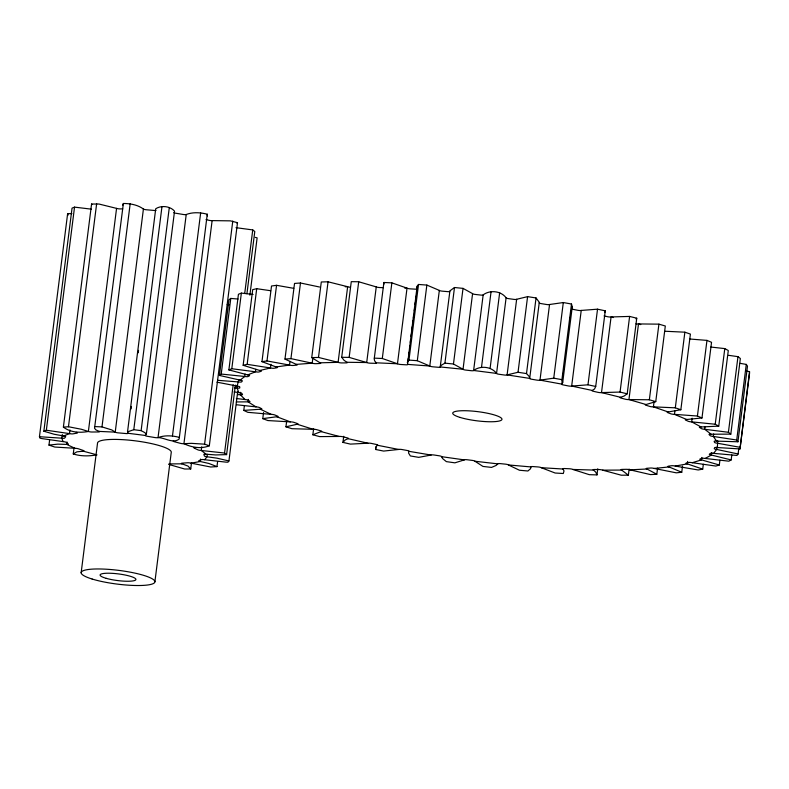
<?xml version="1.0" encoding="UTF-8"?>
<svg xmlns="http://www.w3.org/2000/svg" width="789" height="789" viewBox="0 0 789 789"><rect width="100%" height="100%" fill="white"/><g stroke="black" fill="none" stroke-linecap="round" stroke-linejoin="round"><path stroke-width="1.18" d="M604.049 315.906L607.382 316.675A2.712 0.503 7.2 0 0 611.071 316.951L629.612 316.428L636.753 318.204L627.196 393.829L620.055 392.064L601.514 392.587A2.712 0.503 7.2 0 1 597.825 392.311L593.387 391.285A2.712 0.503 7.2 0 1 592.322 390.466L571.67 386.068A2.712 0.503 7.2 0 1 568.149 385.9L563.395 384.963A2.712 0.503 7.2 0 1 561.837 384.125L539.992 380.13A2.712 0.503 7.2 0 1 536.698 380.091L531.737 379.253A2.712 0.503 7.2 0 1 529.705 378.404L539.281 302.286L536.047 297.946L527.585 296.644L516.647 299.278A2.712 0.503 7.2 0 1 513.659 299.347L508.57 298.637A2.712 0.503 7.2 0 1 506.104 297.788C500.966 290.835 489.989 289.741 483.174 294.849A2.712 0.503 7.2 0 1 480.531 295.047L475.422 294.455A2.712 0.503 7.2 0 1 472.581 293.636L463.025 288.379L454.484 287.512L449.917 290.845L440.223 366.954A2.712 0.503 7.2 0 1 437.984 367.26L432.954 366.816A2.712 0.503 7.2 0 1 429.788 366.027L407.538 364.38A2.712 0.503 7.2 0 1 405.753 364.794L400.891 364.498A2.712 0.503 7.2 0 1 397.469 363.768L376.215 362.812A2.712 0.503 7.2 0 1 374.913 363.325L370.327 363.196A2.712 0.503 7.2 0 1 366.707 362.536L349.152 357.387L341.716 357.299L351.273 281.663L358.699 281.762L376.254 286.9A2.712 0.503 7.2 0 0 379.884 287.561L383.326 287.66M207.339 215.949L207.27 214.223C200.505 212.448 192.841 211.945 186.224 214.509A2.712 0.503 7.2 0 1 182.801 214.411L175.819 213.237A2.712 0.503 7.2 0 1 173.718 212.665M449.769 291.319A2.712 0.503 7.2 0 1 447.541 291.624L442.501 291.18A2.712 0.503 7.2 0 1 439.335 290.401L426.859 285.076L418.525 284.454L417.164 286.062L407.538 364.38M416.839 286.871L417.095 288.744M49.589 440.232L48.967 445.104L57.765 444.138L66.71 444.404A2.712 0.503 7.2 0 0 68.239 443.941L66.237 442.392A2.712 0.503 7.2 0 0 63.09 441.603L42.093 438.615L39.983 438.161L39.45 436.712L67.637 213.612L71.947 213.641M39.45 436.712L61.828 438.191A2.712 0.503 7.2 0 0 64.639 438.053L65.625 436.83A2.712 0.503 7.2 0 0 63.603 435.972L54.125 434.246L43.859 431.218L72.046 208.118L74.531 207.122L91.297 209.154M43.859 431.218L46.344 430.222L74.531 207.122M62.292 434.532L61.828 438.191L63.09 441.603M207.27 214.223L179.152 439.059C173.136 444.01 164.664 437.54 158.037 437.609A2.712 0.503 7.2 0 1 154.624 437.51L147.632 436.337A2.712 0.503 7.2 0 1 145.383 435.479L128.055 433.269A2.712 0.503 7.2 0 1 125.609 433.516L118.528 432.895A2.712 0.503 7.2 0 1 115.224 432.135L99.167 431.405A2.712 0.503 7.2 0 1 98.122 431.968L92.165 432.007A2.712 0.503 7.2 0 1 88.378 431.475C79.867 433.023 70.497 432.559 63.386 427.125L91.573 204.026L98.95 204.026L116.565 208.375A2.712 0.503 7.2 0 0 120.352 208.907L122.729 208.888M63.386 427.125L68.465 426.75L96.652 203.651M67.026 441.968L66.71 444.404L74.896 448.29A2.712 0.503 7.2 0 1 78.644 448.872L83.279 450.47A2.712 0.503 7.2 0 1 83.299 451.19L96.988 454.868C89.187 456.239 80.853 456.427 73.259 453.941L74.028 447.846M69.955 429.956L69.491 433.615L63.603 435.972M116.565 208.375L88.378 431.475L81.474 429.285L68.465 426.75M99.167 431.405L95.814 429.827L94.542 428.23L123.38 203.483C130.274 203.493 137.789 204.815 143.411 209.036A2.712 0.503 7.2 0 0 146.715 209.795L153.796 210.416A2.712 0.503 7.2 0 0 155.995 210.397M81.149 572.794L97.52 443.231A37.162 6.904 7.2 0 1 134.14 440.696A37.162 6.904 7.2 0 1 171.282 452.127L154.91 581.69M143.411 209.036L115.224 432.135L111.831 429.956L101.988 426.898L130.175 203.789M128.055 433.269L127.532 431.869L155.719 208.769C161.232 205.12 170.237 206.067 174.537 211.176L146.359 434.275L145.383 435.479M131.132 408.88L131.438 406.443M138.223 352.801L138.529 350.365M127.532 431.869L133.785 429.699L161.972 206.6M146.359 434.275L144.9 432.668L141.123 430.636L169.3 207.537M186.224 214.509L158.037 437.609C164.664 435.045 172.318 435.548 179.083 437.323M172.475 435.913L200.662 212.813M212.123 220.604L183.936 443.704C191.816 447.471 201.008 449.109 209.322 445.805L237.499 222.705L230.447 220.861L212.123 220.604A2.712 0.503 7.2 0 1 208.316 220.161L206.047 219.549M168.836 464.445L184.665 469.011L190.731 468.972L191.5 462.877M201.728 446.821L201.264 450.48L206.097 454.208L215.742 454.937L226.601 454.612L235.378 385.121M200.554 459.06L200.248 461.496L191.096 463.163A2.712 0.503 7.2 0 0 187.318 462.778L182.338 463.143A2.712 0.503 7.2 0 0 182.072 463.833L168.915 463.912M209.322 445.805L204.588 444.168L232.775 221.068M207.349 454.336L207.034 456.772L204.667 459.721A2.712 0.503 7.2 0 0 201.382 459.681L198.946 460.668A2.712 0.503 7.2 0 0 200.248 461.496L208.888 463.478L216.975 466.605L217.596 461.733M217.636 380.308L238.643 381.945A2.712 0.503 7.2 0 0 241.631 381.866L242.331 380.988A2.712 0.503 7.2 0 0 240.093 380.14L219.45 375.426L229.007 299.79L230.773 298.42L238.031 299.041M219.45 375.426L221.216 374.055L230.773 298.42M221.216 374.055L244.797 376.481A2.712 0.503 7.2 0 0 248.081 376.521L249.482 375.761A2.712 0.503 7.2 0 0 247.697 374.913L228.879 369.903L238.436 294.267L241.355 293.104L253.082 294.465M228.879 369.903L231.798 368.729L241.355 293.104M226.601 454.612L224.559 453.034L233.189 384.756M244.738 293.321L252.746 229.924L236.019 227.676M246.927 293.686L254.788 231.502L252.746 229.924M237.45 385.634L237.134 388.07L238.801 392.587A2.712 0.503 7.2 0 1 241.799 393.395L242.519 394.441A2.712 0.503 7.2 0 1 240.3 394.756L237.874 394.638M238.959 379.499L237.104 386.068L216.936 382.162M204.667 459.721L225.772 462.117L227.942 462.216L228.938 460.963L237.726 391.472M249.886 295.165L257.125 237.864L255.281 237.361M231.798 368.729L255.488 371.797A2.712 0.503 7.2 0 0 258.999 371.944L261.07 371.323A2.712 0.503 7.2 0 0 259.768 370.485L243.14 365.277L252.697 289.642L256.711 288.695L270.627 290.707M240.615 392.311L240.3 394.756L245.132 399.569A2.712 0.503 7.2 0 1 248.427 400.329L249.857 401.433A2.712 0.503 7.2 0 1 248.081 401.848L236.325 401.946M245.113 374.045L244.797 376.481L240.093 380.14M243.14 365.277L247.154 364.331L256.711 288.695M263.556 412.539L262.786 418.634L276.791 416.74A2.712 0.503 7.2 0 0 277.57 416.128L274.848 414.984A2.712 0.503 7.2 0 0 271.16 414.353L247.854 412.331L243.791 410.408L244.412 405.536M248.397 399.412L248.081 401.848L255.991 406.877A2.712 0.503 7.2 0 1 259.522 407.568L261.613 408.702A2.712 0.503 7.2 0 1 260.331 409.225L243.791 410.408M255.794 369.351L255.488 371.797L247.697 374.913M319.604 287.028L300.481 282.995L294.534 283.438L284.977 359.074L296.299 364.38A2.712 0.503 7.2 0 1 296.565 365.129L293.291 365.465A2.712 0.503 7.2 0 1 289.514 365.08L276.081 366.954L261.968 361.638L271.515 286.012L276.554 285.312L293.755 288.34M261.968 361.638L266.998 360.938L276.554 285.312M270.943 364.311L270.489 367.97L259.768 370.485M289.977 361.421L289.514 365.08L266.998 360.938M284.977 359.074L290.934 358.63L300.481 282.995M629.139 469.06L628.369 475.165L621.259 475.205L602.638 470.165A2.712 0.503 7.2 0 0 598.94 469.544L594.521 469.494A2.712 0.503 7.2 0 0 593.476 470.057L572.873 469.455A2.712 0.503 7.2 0 0 569.342 468.755L564.608 468.538A2.712 0.503 7.2 0 0 563.06 469.011L541.264 467.699A2.712 0.503 7.2 0 0 537.96 466.94L532.999 466.575A2.712 0.503 7.2 0 0 530.987 466.93L508.402 464.948A2.712 0.503 7.2 0 0 505.384 464.139L500.305 463.626A2.712 0.503 7.2 0 0 497.859 463.873L474.929 461.24A2.712 0.503 7.2 0 0 472.276 460.401L467.167 459.75A2.712 0.503 7.2 0 0 464.336 459.888L441.515 456.663A2.712 0.503 7.2 0 0 439.266 455.805L434.226 455.026A2.712 0.503 7.2 0 0 431.07 455.046L408.791 451.298A2.712 0.503 7.2 0 0 406.986 450.45L402.124 449.552A2.712 0.503 7.2 0 0 398.701 449.454L377.408 445.252A2.712 0.503 7.2 0 0 376.087 444.414L371.491 443.438A2.712 0.503 7.2 0 0 367.871 443.211L347.969 438.635A2.712 0.503 7.2 0 0 347.16 437.836L342.909 436.781A2.712 0.503 7.2 0 0 339.162 436.455L321.044 431.583A2.712 0.503 7.2 0 0 320.758 430.833L316.951 429.729A2.712 0.503 7.2 0 0 313.154 429.295L291.94 428.703L285.953 426.81L286.575 421.928M376.254 286.9L366.707 362.536L346.864 362.289A2.712 0.503 7.2 0 1 346.075 362.891L341.844 362.92A2.712 0.503 7.2 0 1 338.096 362.338L320.048 362.812L311.734 357.614L321.291 281.979L328.046 281.801L347.653 286.713A2.712 0.503 7.2 0 0 350.089 287.216M312.809 358.314L312.197 363.196L296.299 364.38M311.734 357.614L318.49 357.437L328.046 281.801M339.162 436.455L319.634 436.603L312.848 434.778L313.627 428.683M349.152 357.387L358.699 281.762M367.871 443.211L350.405 444.108L342.949 442.392L343.718 436.297M376.215 362.812L374.607 360.8L374.213 358.916L383.898 282.492L391.857 282.856L407.025 288.143A2.712 0.503 7.2 0 0 410.448 288.873L415.31 289.159A2.712 0.503 7.2 0 0 417.144 289.011M404.658 288.034L407.025 288.143L397.469 363.768L382.3 358.492L391.857 282.856M398.701 449.454L383.641 451.071L375.663 449.493L375.968 447.057M408.002 360.721L408.308 358.275M408.771 354.616L409.077 352.18M409.54 348.521L409.846 346.075M410.31 342.416L410.615 339.98M411.079 336.321L411.394 333.875M411.848 330.216L412.312 326.557M412.627 324.121L413.081 320.462M413.397 318.016L413.86 314.357M414.314 310.698L414.629 308.262M415.093 304.603L415.399 302.167M415.862 298.498L416.168 296.062M416.631 292.403L416.937 289.967M407.282 362.506L408.968 360.09L418.525 284.454M439.335 290.401L429.788 366.027L417.302 360.711L426.859 285.076M516.647 299.278L507.1 374.903L518.028 372.27L526.5 373.582L529.222 376.511L529.705 378.404L507.1 374.903A2.712 0.503 7.2 0 1 504.102 374.982L499.013 374.262A2.712 0.503 7.2 0 1 496.557 373.414L473.617 370.485A2.712 0.503 7.2 0 1 470.984 370.672L465.865 370.09A2.712 0.503 7.2 0 1 463.035 369.262L440.223 366.954L441.327 365.258L444.927 363.147L454.484 287.512M472.581 293.636L463.035 369.262L453.468 364.015L463.025 288.379M483.174 294.849L473.617 370.485C480.432 365.376 491.419 366.461 496.557 373.414L506.104 297.788M481.517 367.23L491.074 291.605M490.107 368.335L499.664 292.699M518.028 372.27L527.585 296.644M526.5 373.582L536.047 297.946M562.715 382.399L572.272 306.763L571.483 304.031L563.307 302.542L549.548 304.505L539.992 380.13L553.75 378.168L561.926 379.667L562.715 382.399L561.837 384.125L562.301 380.466M553.75 378.168L563.307 302.542M561.926 379.667L571.483 304.031M562.912 375.584L563.218 373.148M563.681 369.479L563.987 367.043M570.003 319.466L570.309 317.03M570.772 313.371L571.078 310.925M595.715 386.462L605.262 310.827L597.529 309.18L581.227 310.432L571.67 386.068L587.983 384.805L595.715 386.462L594.541 388.947L592.322 390.466M587.983 384.805L597.529 309.18M572.873 469.455L589.275 474.672L596.987 474.899L597.756 468.804M620.055 392.064L629.612 316.428M658.914 324.151L665.314 326.005L655.758 401.64L649.357 399.776L658.914 324.151L638.498 323.934A2.712 0.503 7.2 0 1 635.983 323.806M654.032 401.986L653.42 406.868L668.214 411.976L680.848 409.738L690.405 334.102L684.862 332.189L665.206 331.252M602.638 470.165L621.624 470.057A2.712 0.503 7.2 0 1 622.146 469.406L626.17 469.307A2.712 0.503 7.2 0 1 629.957 469.84L650.442 474.583L656.813 474.268L657.582 468.173M674.93 410.694L674.467 414.353L686.677 419.501L701.983 417.953L711.54 342.318L706.964 340.394L689.487 338.984M680.848 409.738L675.315 407.824L684.862 332.189M656.813 474.268L646.96 469.001A2.712 0.503 7.2 0 1 646.96 468.291L650.511 468.025A2.712 0.503 7.2 0 1 654.308 468.459L676.252 472.828L681.755 472.256L682.524 466.151M692.14 418.209L691.677 421.868L701.066 426.967L718.749 426.139L728.296 350.513L724.785 348.6L710.79 347.042M687.623 461.427L687.318 463.873L675.216 466.072A2.712 0.503 7.2 0 0 671.469 465.737L668.48 466.161A2.712 0.503 7.2 0 0 669.003 466.93L681.755 472.256M701.983 417.953L697.417 416.03L706.964 340.394M705.031 426.849L704.725 429.285L711.106 434.216L730.811 434.137L740.358 358.502L737.971 356.658L728.563 355.316M701.855 457.442L701.539 459.879L692.269 462.709A2.712 0.503 7.2 0 0 688.659 462.492L686.272 463.054A2.712 0.503 7.2 0 0 687.318 463.873L702.723 469.139L703.344 464.267M713.641 433.999L713.335 436.445L716.59 441.12L737.942 441.781L747.489 366.145L746.276 364.4L740.131 363.344M711.717 452.6L711.402 455.046L705.139 458.439A2.712 0.503 7.2 0 0 701.737 458.34L700.001 459.04A2.712 0.503 7.2 0 0 701.539 459.879L719.312 465.007L719.923 460.125M718.749 426.139L715.229 424.235L724.785 348.6M717.665 440.765L717.418 447.541L739.993 448.931L749.55 373.296L749.53 371.678L746.591 371.077M717.023 447.008L716.708 449.444L713.581 453.35A2.712 0.503 7.2 0 0 710.435 453.369L709.39 454.188A2.712 0.503 7.2 0 0 711.402 455.046L731.176 459.918L731.798 455.036M730.811 434.137L728.415 432.283L737.971 356.658M737.942 441.781L736.719 440.025L746.276 364.4M713.581 453.35L736.946 455.44L738.109 453.981L738.731 449.099M739.993 448.931L749.53 371.678M383.898 282.492L383.849 284.277M605.262 310.827L604.699 312.543M572.272 306.763L571.778 308.055M122.719 205.13L123.38 203.483M408.791 451.298L408.594 453.113L410.359 455.943L418.703 457.354L431.07 455.046M342.949 442.392L345.089 440.045L347.969 438.635M497.859 463.873L496.084 465.461L491.537 467.413L482.957 466.427L474.929 461.24M73.259 453.941L76.898 451.841L83.299 451.19M636.003 318.904L636.753 318.204M627.196 393.829L624.099 396.029L620.568 397.311L601.514 392.587L611.071 316.951L613.447 317.543M377.408 445.252L375.85 446.87L375.663 449.493M312.848 434.778L321.044 431.583M464.336 459.888L454.898 462.837L446.357 461.624L442.668 458.626L441.515 456.663M731.176 459.918L728.839 461.19L705.139 458.439M655.758 401.64L646.033 404.53L628.941 399.559A2.712 0.503 7.2 0 1 625.154 399.175L621.121 398.09A2.712 0.503 7.2 0 1 620.568 397.311M236.72 223.021L237.499 222.705M285.953 426.81L297.167 424.245L313.154 429.295M719.312 465.007L715.83 466.062L692.269 462.709M216.975 466.605L210.752 467.009L191.096 463.163M702.723 469.139L698.196 469.968L675.216 466.072M654.308 468.459L669.003 466.93M629.957 469.84L646.96 469.001M345.247 286.772L347.653 286.713L338.096 362.338L318.49 357.437M74.896 448.29L54.786 447.047L48.967 445.104M297.167 424.245A2.712 0.503 7.2 0 0 297.414 423.555L294.119 422.421A2.712 0.503 7.2 0 0 290.332 421.878L267.856 420.557L262.786 418.634M649.357 399.776L628.941 399.559L638.498 323.934L640.776 324.595M374.341 358.127L382.3 358.492M95.203 426.593L101.988 426.898M227.183 304.672L229.195 304.781M675.315 407.824L653.42 406.868A2.712 0.503 7.2 0 1 649.613 406.374L646.053 405.25A2.712 0.503 7.2 0 1 646.033 404.53M408.968 360.09L417.302 360.711M234.599 387.882L237.134 388.07A2.712 0.503 7.2 0 0 239.767 387.872L239.748 386.906A2.712 0.503 7.2 0 0 237.104 386.068M255.991 406.877L236.572 404.757M46.344 430.222L69.491 433.615A2.712 0.503 7.2 0 0 73.101 433.832L76.898 433.141A2.712 0.503 7.2 0 0 76.365 432.372M204.588 444.168L191.283 443.339L183.936 443.704A2.712 0.503 7.2 0 1 180.139 443.26L174.458 441.741A2.712 0.503 7.2 0 1 173.639 440.943M697.417 416.03L674.467 414.353A2.712 0.503 7.2 0 1 670.719 413.771L667.701 412.617A2.712 0.503 7.2 0 1 668.214 411.976M444.927 363.147L453.468 364.015M245.132 399.569L236.355 398.494M715.229 424.235L691.677 421.868A2.712 0.503 7.2 0 1 688.057 421.208L685.651 420.064A2.712 0.503 7.2 0 1 686.677 419.501M133.785 429.699L141.123 430.636M247.154 364.331L270.489 367.97A2.712 0.503 7.2 0 0 274.168 368.236L276.87 367.753A2.712 0.503 7.2 0 0 276.081 366.954M238.801 392.587L234.057 391.906M728.415 432.283L704.725 429.285A2.712 0.503 7.2 0 1 701.303 428.555L699.537 427.431A2.712 0.503 7.2 0 1 701.066 426.967M224.559 453.034L201.264 450.48A2.712 0.503 7.2 0 1 197.743 449.779L194.35 448.172A2.712 0.503 7.2 0 1 195.12 447.56M736.719 440.025L713.335 436.445A2.712 0.503 7.2 0 1 710.179 435.656L709.104 434.581A2.712 0.503 7.2 0 1 711.106 434.216M290.934 358.63L312.197 363.196A2.712 0.503 7.2 0 0 315.994 363.68L319.792 363.492A2.712 0.503 7.2 0 0 320.048 362.812M739.974 447.304L717.359 443.211A2.712 0.503 7.2 0 1 714.528 442.382L714.163 441.376A2.712 0.503 7.2 0 1 716.59 441.12M738.109 453.981L716.708 449.444A2.712 0.503 7.2 0 1 714.262 448.596L714.607 447.679A2.712 0.503 7.2 0 1 717.418 447.541M228.938 460.963L216.936 458.162L207.034 456.772A2.712 0.503 7.2 0 1 204.39 455.934L203.868 454.523A2.712 0.503 7.2 0 1 206.097 454.208M182.072 463.833L187.969 466.062L190.731 468.972M276.791 416.74L290.332 421.878M260.331 409.225L271.16 414.353M541.264 467.699L555.121 473.015L563.287 473.508L563.997 470.954L563.06 469.011M621.624 470.057L628.369 475.165M346.864 362.289L343.935 360.178L341.716 357.299M508.402 464.948L519.448 470.244L527.9 470.994L530.553 468.715L530.987 466.93M593.476 470.057L595.744 472.118L596.987 474.899M91.573 204.026L92.214 204.529M67.637 213.612L68.17 215.062M549.548 304.505A2.712 0.503 7.2 0 1 546.254 304.455L541.293 303.627A2.712 0.503 7.2 0 1 539.262 302.769M571.828 309.041A2.712 0.503 7.2 0 0 572.952 309.337L577.696 310.274A2.712 0.503 7.2 0 0 581.227 310.432M460.184 417.46A24.775 4.596 7.2 0 0 501.193 420.29A24.775 4.596 7.2 0 0 470.717 410.961A24.775 4.596 7.2 0 0 460.184 417.46M106.19 578.327A18.019 3.343 7.2 0 0 135.56 580.043A18.019 3.343 7.2 0 0 112.344 573.347A18.019 3.343 7.2 0 0 106.19 578.327M92.135 579.037A37.162 6.904 7.2 0 0 153.727 583.347A37.162 6.904 7.2 0 0 108.241 569.342A37.162 6.904 7.2 0 0 92.135 579.037"/></g></svg>
